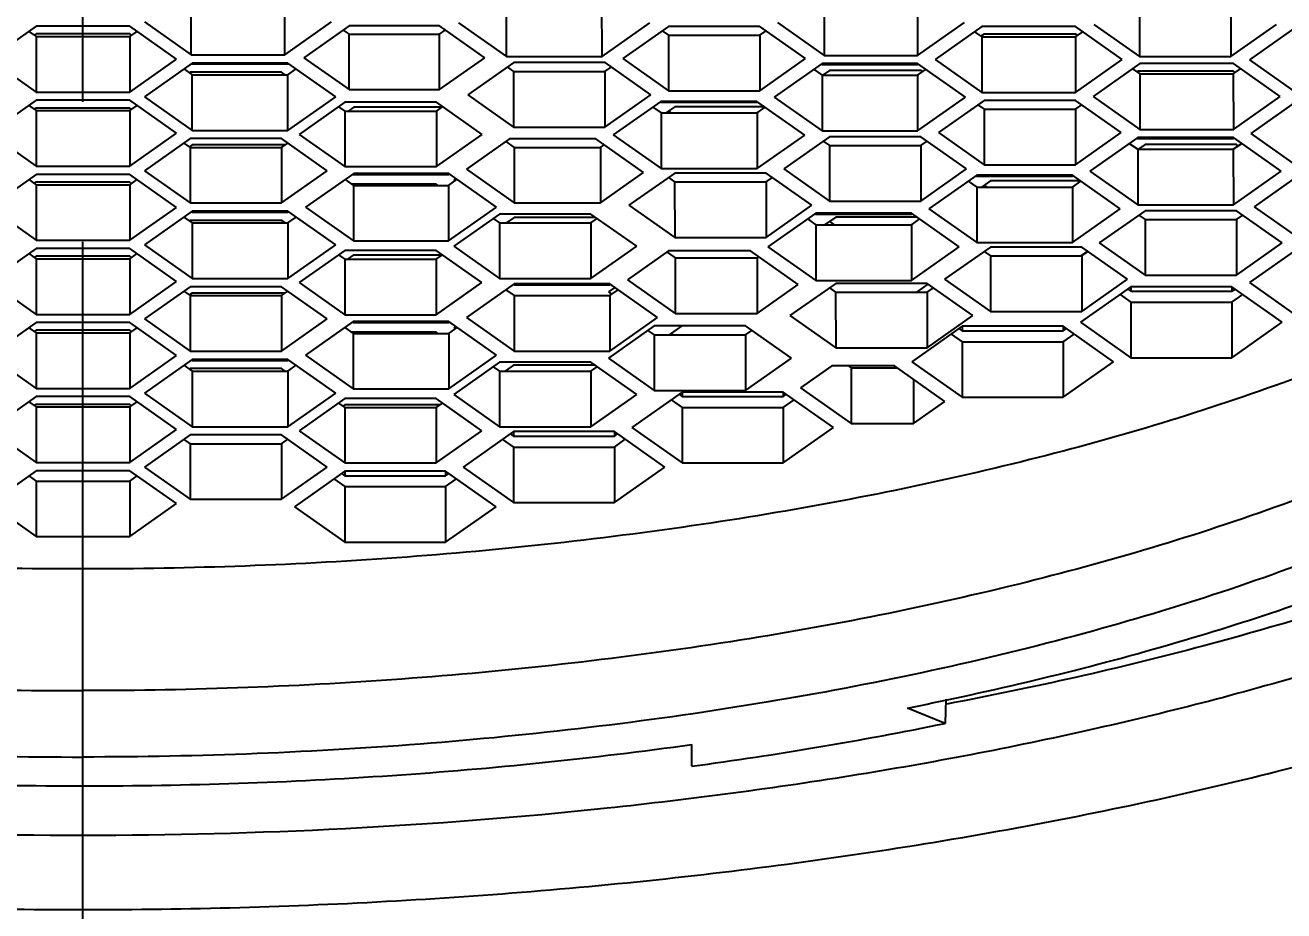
# Model space of a CAD drawing. Header units: millimetres. Extents: x 1297 to 1609, y 176 to 453.
# Drawn here: x 1542.44 to 1548.65, y 337.37 to 341.74 of the extents above; entities that cross this region are included whole.
import ezdxf

# ---------------------------------------------------------------- set-up
doc = ezdxf.new("R2010")
doc.units = ezdxf.units.MM
doc.header["$LTSCALE"] = 30.734
doc.header["$PDMODE"] = 3
doc.header["$PDSIZE"] = 8
doc.linetypes.add('CENTER', pattern=[0.6, 0.375, -0.075, 0.075, -0.075])
doc.layers.get('0').update_dxf_attribs({"linetype": 'CONTINUOUS'})
doc.layers.get('Defpoints').update_dxf_attribs({"linetype": 'CONTINUOUS'})
doc.layers.add('02___PRT_ALL_AXES', color=7, linetype='CONTINUOUS')
doc.layers.add('标注', color=1, linetype='CONTINUOUS')
doc.styles.get("Standard").update_dxf_attribs({"font": ''})
doc.styles.get('Standard').set_extended_font_data('stsong')
doc.dimstyles.new('ISO-25', dxfattribs={"dimscale": 0.9, "dimtxt": 2.5, "dimasz": 2.5, "dimexe": 1.25, "dimexo": 0.625, "dimgap": 3, "dimtad": 1, "dimdsep": 46, "dimtxsty": 'Standard', "dimcen": 2.5, "dimclrd": 1, "dimclre": 1, "dimclrt": 3, "dimadec": 0, "dimazin": 0, "dimtfac": 1, "dimtmove": 0, "dimatfit": 3, "dimfxl": 0, "dimarcsym": 0})

# ---------------------------------------------------------------- blocks, each defined once
blk = doc.blocks.new('A$C6B710093')
at = {"layer": '标注', "linetype": 'CENTER', "ltscale": 0.3}
blk.add_line((27.4995, 74.2344), (27.4995, 224.9103), dxfattribs=at)
blk = doc.blocks.new('*D6')
at = {"layer": 'Defpoints', "color": 0, "transparency": 16777216}
for p in [(1542.7221, 413.3618), (1569.0221, 290.318), (1608.0766, 290.318)]:
    blk.add_point(p, dxfattribs=at)
at = {"layer": '标注', "color": 1, "lineweight": -2, "transparency": 16777216}
for p, q in [((1543.2846, 413.3618), (1609.2016, 413.3618)), ((1608.0766, 406.1618), (1608.0766, 297.518)), ((1569.5846, 290.318), (1609.2016, 290.318))]:
    blk.add_line(p, q, dxfattribs=at)
at = {"layer": '标注', "color": 1, "transparency": 16777216}
for points in [[(1606.8766, 406.1618), (1609.2766, 406.1618), (1608.0766, 413.3618)], [(1606.8766, 297.518), (1609.2766, 297.518), (1608.0766, 290.318)]]:
    blk.add_solid(points, dxfattribs=at)
at = {"layer": '标注', "color": 3, "lineweight": 9, "transparency": 16777216, "insert": (1601.6893, 351.8399), "char_height": 7.2, "attachment_point": 5, "rotation": 90}
blk.add_mtext('123', dxfattribs=at)

msp = doc.modelspace()

# ---------------------------------------------------------------- linework, layer by layer
at = {"color": 7, "linetype": 'Continuous'}
for p, q in [((1543.2566, 341.5898), (1543.2565, 341.8639)), ((1543.7185, 341.5898), (1543.7184, 341.8639)), ((1544.813, 341.5808), (1544.8128, 341.8548)), ((1545.2852, 341.5808), (1545.285, 341.8548)), ((1546.382, 341.8612), (1546.3822, 341.5871)), ((1546.8439, 341.8612), (1546.844, 341.5871)), ((1547.9391, 341.855), (1547.9391, 341.581)), ((1548.3906, 341.855), (1548.3906, 341.581)), ((1542.4911, 341.7307), (1542.2601, 341.5682)), ((1542.953, 341.7307), (1542.4911, 341.7307)), ((1543.1839, 341.5682), (1542.953, 341.7307)), ((1543.0257, 341.7523), (1543.2566, 341.5898)), ((1543.7185, 341.5898), (1543.9494, 341.7523)), ((1544.036, 341.732), (1543.8128, 341.5749)), ((1544.4825, 341.732), (1544.036, 341.732)), ((1544.7058, 341.5749), (1544.4825, 341.732)), ((1544.5768, 341.7469), (1544.813, 341.5808)), ((1545.2852, 341.5808), (1545.5213, 341.7469)), ((1545.6131, 341.7302), (1545.3873, 341.5714)), ((1546.0646, 341.7302), (1545.6131, 341.7302)), ((1546.2904, 341.5714), (1546.0646, 341.7302)), ((1546.1512, 341.7496), (1546.3822, 341.5871)), ((1546.844, 341.5871), (1547.075, 341.7496)), ((1547.7133, 341.7399), (1547.9391, 341.581)), ((1548.3906, 341.581), (1548.6163, 341.7399)), ((1548.7185, 341.7305), (1548.4824, 341.5643)), ((1542.4549, 341.7053), (1542.4911, 341.6799)), ((1542.4911, 341.6926), (1542.4851, 341.6884)), ((1542.953, 341.6926), (1542.4911, 341.6926)), ((1542.4911, 341.6799), (1542.953, 341.6799)), ((1542.4911, 341.6799), (1542.4911, 341.4058)), ((1542.953, 341.6799), (1542.9891, 341.7053)), ((1542.9589, 341.6884), (1542.953, 341.6926)), ((1542.953, 341.6799), (1542.953, 341.4058)), ((1544.0075, 341.7119), (1544.0359, 341.6919)), ((1544.0359, 341.6919), (1544.4824, 341.6919)), ((1544.036, 341.4178), (1544.0359, 341.6919)), ((1544.4824, 341.6919), (1544.511, 341.712)), ((1544.4825, 341.4178), (1544.4824, 341.6919)), ((1545.582, 341.7083), (1545.6129, 341.6866)), ((1545.6129, 341.6866), (1546.0645, 341.6866)), ((1545.6129, 341.6866), (1545.6131, 341.4125)), ((1546.0645, 341.6866), (1546.0956, 341.7085)), ((1546.0645, 341.6866), (1546.0646, 341.4125)), ((1547.1616, 341.7293), (1546.9306, 341.5668)), ((1547.1253, 341.7038), (1547.1614, 341.6784)), ((1547.1719, 341.6921), (1547.1585, 341.6826)), ((1547.1614, 341.6784), (1547.6233, 341.6784)), ((1547.1614, 341.6784), (1547.1616, 341.4043)), ((1547.6235, 341.7293), (1547.1616, 341.7293)), ((1547.6235, 341.6921), (1547.1719, 341.6921)), ((1547.6233, 341.6784), (1547.6595, 341.7039)), ((1547.6233, 341.6784), (1547.6235, 341.4043)), ((1547.8544, 341.5668), (1547.6235, 341.7293)), ((1547.6298, 341.6876), (1547.6235, 341.6921)), ((1542.2601, 341.5682), (1542.4911, 341.4058)), ((1542.953, 341.4058), (1543.1839, 341.5682)), ((1543.2617, 341.5492), (1543.0255, 341.3831)), ((1543.2566, 341.5898), (1543.7185, 341.5898)), ((1543.2594, 341.546), (1543.2617, 341.5444)), ((1543.7339, 341.5492), (1543.2617, 341.5492)), ((1543.2617, 341.5444), (1543.2617, 341.5492)), ((1543.2617, 341.5444), (1543.7339, 341.5444)), ((1543.97, 341.3831), (1543.7339, 341.5492)), ((1543.7339, 341.5444), (1543.7339, 341.5492)), ((1543.7339, 341.5444), (1543.7362, 341.546)), ((1543.8128, 341.5749), (1544.036, 341.4178)), ((1544.4825, 341.4178), (1544.7058, 341.5749)), ((1544.8492, 341.5511), (1544.6232, 341.392)), ((1544.813, 341.5808), (1545.2852, 341.5808)), ((1545.3002, 341.5511), (1544.8492, 341.5511)), ((1545.5259, 341.3922), (1545.3002, 341.5511)), ((1545.3873, 341.5714), (1545.6131, 341.4125)), ((1546.0646, 341.4125), (1546.2904, 341.5714)), ((1546.3718, 341.5474), (1546.1357, 341.3813)), ((1546.3695, 341.5442), (1546.3718, 341.5426)), ((1546.844, 341.5474), (1546.3718, 341.5474)), ((1546.3718, 341.5474), (1546.3718, 341.5426)), ((1546.3822, 341.5871), (1546.844, 341.5871)), ((1547.0802, 341.3813), (1546.844, 341.5474)), ((1546.844, 341.5474), (1546.844, 341.5426)), ((1546.844, 341.5426), (1546.8463, 341.5442)), ((1546.9306, 341.5668), (1547.1616, 341.4043)), ((1547.6235, 341.4043), (1547.8544, 341.5668)), ((1547.941, 341.5465), (1547.7101, 341.384)), ((1547.9391, 341.581), (1548.3906, 341.581)), ((1548.4029, 341.5465), (1547.941, 341.5465)), ((1548.6338, 341.384), (1548.4029, 341.5465)), ((1548.4824, 341.5643), (1548.7185, 341.3982)), ((1543.2202, 341.52), (1543.2615, 341.491)), ((1543.2513, 341.5037), (1543.2473, 341.5009)), ((1543.7028, 341.5037), (1543.2513, 341.5037)), ((1543.2615, 341.491), (1543.7337, 341.491)), ((1543.2617, 341.2169), (1543.2615, 341.491)), ((1543.721, 341.491), (1543.7028, 341.5037)), ((1543.7337, 341.491), (1543.7752, 341.5201)), ((1543.7339, 341.2169), (1543.7337, 341.491)), ((1544.8178, 341.529), (1544.8488, 341.5072)), ((1544.8488, 341.5072), (1545.2997, 341.5072)), ((1544.8488, 341.5072), (1544.8489, 341.2332)), ((1545.2997, 341.5072), (1545.3311, 341.5293)), ((1545.2997, 341.5072), (1545.2999, 341.2332)), ((1546.3303, 341.5183), (1546.3717, 341.4892)), ((1546.3717, 341.4892), (1546.8439, 341.4892)), ((1546.3717, 341.4892), (1546.3718, 341.2152)), ((1546.3718, 341.5426), (1546.844, 341.5426)), ((1546.408, 341.5129), (1546.3725, 341.4879)), ((1546.8596, 341.5129), (1546.408, 341.5129)), ((1546.8439, 341.4892), (1546.8854, 341.5184)), ((1546.8439, 341.4892), (1546.844, 341.2152)), ((1546.8686, 341.5066), (1546.8596, 341.5129)), ((1547.9048, 341.521), (1547.9409, 341.4956)), ((1547.9306, 341.5093), (1547.9261, 341.506)), ((1548.4029, 341.5093), (1547.9306, 341.5093)), ((1547.9409, 341.4956), (1548.4027, 341.4956)), ((1547.9409, 341.4956), (1547.941, 341.2215)), ((1548.4027, 341.4956), (1548.439, 341.5211)), ((1548.4027, 341.4956), (1548.4029, 341.2215)), ((1548.4092, 341.5048), (1548.4029, 341.5093)), ((1542.4911, 341.3651), (1542.2601, 341.2026)), ((1542.4911, 341.4058), (1542.953, 341.4058)), ((1542.953, 341.3651), (1542.4911, 341.3651)), ((1543.1839, 341.2026), (1542.953, 341.3651)), ((1543.0255, 341.3831), (1543.2617, 341.2169)), ((1543.7339, 341.2169), (1543.97, 341.3831)), ((1544.036, 341.4178), (1544.4825, 341.4178)), ((1544.6232, 341.392), (1544.8489, 341.2332)), ((1545.2999, 341.2332), (1545.5259, 341.3922)), ((1545.5755, 341.36), (1545.3407, 341.1948)), ((1545.5741, 341.3581), (1545.5768, 341.3562)), ((1546.0504, 341.36), (1545.5755, 341.36)), ((1545.5768, 341.36), (1545.5768, 341.3562)), ((1545.6131, 341.4125), (1546.0646, 341.4125)), ((1546.2865, 341.1939), (1546.0504, 341.36)), ((1546.1357, 341.3813), (1546.3718, 341.2152)), ((1546.844, 341.2152), (1547.0802, 341.3813)), ((1547.1719, 341.3646), (1546.9462, 341.2058)), ((1547.1616, 341.4043), (1547.6235, 341.4043)), ((1547.6235, 341.3646), (1547.1719, 341.3646)), ((1547.8492, 341.2058), (1547.6235, 341.3646)), ((1547.7101, 341.384), (1547.941, 341.2215)), ((1548.4029, 341.2215), (1548.6338, 341.384)), ((1548.7204, 341.3637), (1548.4895, 341.2012)), ((1542.4549, 341.3397), (1542.4911, 341.3143)), ((1542.4911, 341.327), (1542.4851, 341.3228)), ((1542.953, 341.327), (1542.4911, 341.327)), ((1542.4911, 341.3143), (1542.953, 341.3143)), ((1542.4911, 341.3143), (1542.4911, 341.0401)), ((1542.953, 341.3143), (1542.9891, 341.3397)), ((1542.9589, 341.3228), (1542.953, 341.327)), ((1542.953, 341.3143), (1542.953, 341.0401)), ((1544.0152, 341.3555), (1543.7897, 341.1968)), ((1543.9844, 341.3338), (1544.0153, 341.312)), ((1544.4673, 341.3555), (1544.0152, 341.3555)), ((1544.0153, 341.312), (1544.4674, 341.312)), ((1544.0153, 341.312), (1544.0155, 341.038)), ((1544.0593, 341.3319), (1544.031, 341.312)), ((1544.4957, 341.3319), (1544.0593, 341.3319)), ((1544.693, 341.1966), (1544.4673, 341.3555)), ((1544.4674, 341.312), (1544.4982, 341.3337)), ((1544.4674, 341.312), (1544.4676, 341.038)), ((1545.5354, 341.3318), (1545.5767, 341.3027)), ((1545.5767, 341.3027), (1546.0516, 341.3027)), ((1545.5767, 341.3027), (1545.5768, 341.0287)), ((1545.5768, 341.3562), (1546.0517, 341.3562)), ((1545.6442, 341.3337), (1545.6001, 341.3027)), ((1545.6131, 341.3119), (1545.626, 341.3027)), ((1546.0878, 341.3337), (1545.6442, 341.3337)), ((1546.0516, 341.3027), (1546.0917, 341.331)), ((1546.0516, 341.3027), (1546.0517, 341.0287)), ((1547.1408, 341.3427), (1547.1718, 341.321)), ((1547.1718, 341.321), (1547.6233, 341.321)), ((1547.1718, 341.321), (1547.1719, 341.0469)), ((1547.6233, 341.321), (1547.6544, 341.3428)), ((1547.6233, 341.321), (1547.6235, 341.0469)), ((1544.8489, 341.2332), (1545.2999, 341.2332)), ((1542.2601, 341.2026), (1542.4911, 341.0401)), ((1542.953, 341.0401), (1543.1839, 341.2026)), ((1543.2513, 341.1763), (1543.0255, 341.0175)), ((1543.7028, 341.1763), (1543.2513, 341.1763)), ((1543.2617, 341.2169), (1543.7339, 341.2169)), ((1543.9286, 341.0175), (1543.7028, 341.1763)), ((1543.7897, 341.1968), (1544.0155, 341.038)), ((1544.4676, 341.038), (1544.693, 341.1966)), ((1544.8283, 341.1745), (1544.6155, 341.0247)), ((1545.2541, 341.1745), (1544.8283, 341.1745)), ((1545.4902, 341.0084), (1545.2541, 341.1745)), ((1545.3407, 341.1948), (1545.5768, 341.0287)), ((1546.0517, 341.0287), (1546.2865, 341.1939)), ((1546.408, 341.1855), (1546.1823, 341.0266)), ((1546.3718, 341.2152), (1546.844, 341.2152)), ((1546.8596, 341.1855), (1546.408, 341.1855)), ((1547.0853, 341.0266), (1546.8596, 341.1855)), ((1546.9462, 341.2058), (1547.1719, 341.0469)), ((1547.6235, 341.0469), (1547.8492, 341.2058)), ((1547.9306, 341.1818), (1547.6945, 341.0157)), ((1547.9284, 341.1786), (1547.9306, 341.177)), ((1548.4029, 341.1818), (1547.9306, 341.1818)), ((1547.9306, 341.1818), (1547.9306, 341.177)), ((1547.9306, 341.177), (1548.4029, 341.177)), ((1547.941, 341.2215), (1548.4029, 341.2215)), ((1548.639, 341.0157), (1548.4029, 341.1818)), ((1548.4029, 341.1818), (1548.4029, 341.177)), ((1548.4029, 341.177), (1548.4052, 341.1786)), ((1548.4895, 341.2012), (1548.7204, 341.0387)), ((1543.2202, 341.1544), (1543.2512, 341.1326)), ((1543.2617, 341.1454), (1543.2486, 341.1363)), ((1543.2512, 341.1326), (1543.7027, 341.1326)), ((1543.2512, 341.1326), (1543.2513, 340.8586)), ((1543.7209, 341.1454), (1543.2617, 341.1454)), ((1543.7027, 341.1326), (1543.7338, 341.1545)), ((1543.7027, 341.1326), (1543.7028, 340.8586)), ((1544.8101, 341.1617), (1544.8514, 341.1326)), ((1544.8514, 341.1326), (1545.2772, 341.1326)), ((1544.8514, 341.1326), (1544.8516, 340.8586)), ((1545.2772, 341.1326), (1545.2954, 341.1455)), ((1545.2772, 341.1326), (1545.2773, 340.8586)), ((1546.3769, 341.1636), (1546.4079, 341.1418)), ((1546.4079, 341.1418), (1546.8594, 341.1418)), ((1546.4079, 341.1418), (1546.408, 340.8678)), ((1546.8594, 341.1418), (1546.8905, 341.1637)), ((1546.8594, 341.1418), (1546.8596, 340.8678)), ((1547.8892, 341.1527), (1547.9305, 341.1236)), ((1547.9305, 341.1236), (1548.4027, 341.1236)), ((1547.9305, 341.1236), (1547.9306, 340.8496)), ((1547.9669, 341.1473), (1547.9314, 341.1223)), ((1548.4184, 341.1473), (1547.9669, 341.1473)), ((1548.4027, 341.1236), (1548.4442, 341.1528)), ((1548.4027, 341.1236), (1548.4029, 340.8496)), ((1548.4274, 341.141), (1548.4184, 341.1473)), ((1547.1719, 341.0469), (1547.6235, 341.0469)), ((1542.4911, 340.9995), (1542.2601, 340.837)), ((1542.4911, 341.0401), (1542.953, 341.0401)), ((1542.953, 340.9995), (1542.4911, 340.9995)), ((1543.1839, 340.837), (1542.953, 340.9995)), ((1543.0255, 341.0175), (1543.2513, 340.8586)), ((1543.7028, 340.8586), (1543.9286, 341.0175)), ((1544.0593, 341.0044), (1543.8218, 340.8374)), ((1544.0155, 341.038), (1544.4676, 341.038)), ((1544.0545, 341.0011), (1544.0579, 340.9987)), ((1544.0579, 340.9987), (1544.5275, 340.9987)), ((1544.5289, 341.0044), (1544.0593, 341.0044)), ((1544.5275, 341.0044), (1544.5275, 340.9987)), ((1544.5275, 340.9987), (1544.5311, 341.0012)), ((1544.765, 340.8383), (1544.5289, 341.0044)), ((1544.6155, 341.0247), (1544.8516, 340.8586)), ((1545.2773, 340.8586), (1545.4902, 341.0084)), ((1545.6442, 341.0063), (1545.4184, 340.8475)), ((1545.5768, 341.0287), (1546.0517, 341.0287)), ((1545.6131, 340.9844), (1545.644, 340.9626)), ((1546.0957, 341.0063), (1545.6442, 341.0063)), ((1546.0955, 340.9626), (1546.1266, 340.9845)), ((1546.3214, 340.8475), (1546.0957, 341.0063)), ((1546.1823, 341.0266), (1546.408, 340.8678)), ((1546.8596, 340.8678), (1547.0853, 341.0266)), ((1547.1357, 340.9954), (1546.8996, 340.8292)), ((1547.1334, 340.9921), (1547.1357, 340.9905)), ((1547.6079, 340.9954), (1547.1357, 340.9954)), ((1547.1357, 340.9954), (1547.1357, 340.9905)), ((1547.1357, 340.9905), (1547.6079, 340.9905)), ((1547.844, 340.8292), (1547.6079, 340.9954)), ((1547.6079, 340.9954), (1547.6079, 340.9905)), ((1547.6079, 340.9905), (1547.6102, 340.9921)), ((1547.6945, 341.0157), (1547.9306, 340.8496)), ((1548.4029, 340.8496), (1548.639, 341.0157)), ((1548.7308, 340.999), (1548.505, 340.8402)), ((1542.4549, 340.9741), (1542.4911, 340.9487)), ((1542.4911, 340.9614), (1542.4851, 340.9572)), ((1542.953, 340.9614), (1542.4911, 340.9614)), ((1542.4911, 340.9487), (1542.953, 340.9487)), ((1542.4911, 340.9487), (1542.4911, 340.6745)), ((1542.953, 340.9487), (1542.9891, 340.9741)), ((1542.9589, 340.9572), (1542.953, 340.9614)), ((1542.953, 340.9487), (1542.953, 340.6745)), ((1544.0165, 340.9743), (1544.0578, 340.9453)), ((1544.4667, 340.9517), (1544.0486, 340.9517)), ((1544.0578, 340.9453), (1544.5274, 340.9453)), ((1544.0578, 340.9453), (1544.0579, 340.6712)), ((1544.4759, 340.9453), (1544.4667, 340.9517)), ((1544.5274, 340.9453), (1544.5702, 340.9754)), ((1544.5274, 340.9453), (1544.5275, 340.6712)), ((1544.5641, 340.9796), (1544.5533, 340.972)), ((1544.5533, 340.972), (1544.5594, 340.9678)), ((1545.644, 340.9626), (1546.0955, 340.9626)), ((1545.644, 340.9626), (1545.6442, 340.6886)), ((1546.0955, 340.9626), (1546.0957, 340.6886)), ((1547.0942, 340.9662), (1547.1355, 340.9371)), ((1547.1355, 340.9371), (1547.6078, 340.9371)), ((1547.1355, 340.9371), (1547.1357, 340.6631)), ((1547.203, 340.9681), (1547.1589, 340.9371)), ((1547.1719, 340.9463), (1547.1849, 340.9371)), ((1547.6466, 340.9681), (1547.203, 340.9681)), ((1547.6078, 340.9371), (1547.6492, 340.9663)), ((1547.6078, 340.9371), (1547.6079, 340.6631)), ((1546.408, 340.8678), (1546.8596, 340.8678)), ((1542.2601, 340.837), (1542.4911, 340.6745)), ((1542.953, 340.6745), (1543.1839, 340.837)), ((1543.2617, 340.818), (1543.0255, 340.6519)), ((1543.2513, 340.8586), (1543.7028, 340.8586)), ((1543.2594, 340.8148), (1543.2617, 340.8132)), ((1543.7339, 340.818), (1543.2617, 340.818)), ((1543.2617, 340.818), (1543.2617, 340.8132)), ((1543.2617, 340.8132), (1543.7339, 340.8132)), ((1543.97, 340.6519), (1543.7339, 340.818)), ((1543.7339, 340.818), (1543.7339, 340.8132)), ((1543.7339, 340.8132), (1543.7362, 340.8148)), ((1543.8218, 340.8374), (1544.0579, 340.6712)), ((1544.5275, 340.6712), (1544.765, 340.8383)), ((1544.7791, 340.8034), (1544.5533, 340.6446)), ((1545.2306, 340.8034), (1544.7791, 340.8034)), ((1544.8516, 340.8586), (1545.2773, 340.8586)), ((1545.4564, 340.6446), (1545.2306, 340.8034)), ((1545.4184, 340.8475), (1545.6442, 340.6886)), ((1546.0957, 340.6886), (1546.3214, 340.8475)), ((1546.3407, 340.8089), (1546.1046, 340.6428)), ((1546.3384, 340.8057), (1546.3407, 340.8041)), ((1546.813, 340.8089), (1546.3407, 340.8089)), ((1546.3407, 340.8089), (1546.3407, 340.8041)), ((1546.3407, 340.8041), (1546.813, 340.8041)), ((1547.0491, 340.6428), (1546.813, 340.8089)), ((1546.813, 340.8089), (1546.813, 340.8041)), ((1546.813, 340.8041), (1546.8152, 340.8057)), ((1546.8996, 340.8292), (1547.1357, 340.6631)), ((1547.6079, 340.6631), (1547.844, 340.8292)), ((1547.9669, 340.8199), (1547.7411, 340.661)), ((1547.9306, 340.8496), (1548.4029, 340.8496)), ((1547.9358, 340.798), (1547.9667, 340.7762)), ((1548.4184, 340.8199), (1547.9669, 340.8199)), ((1548.4183, 340.7762), (1548.4494, 340.7981)), ((1548.6442, 340.661), (1548.4184, 340.8199)), ((1548.505, 340.8402), (1548.7308, 340.6813)), ((1543.2202, 340.7888), (1543.2615, 340.7597)), ((1543.2513, 340.7725), (1543.2473, 340.7697)), ((1543.7028, 340.7725), (1543.2513, 340.7725)), ((1543.2615, 340.7597), (1543.7337, 340.7597)), ((1543.2615, 340.7597), (1543.2617, 340.4857)), ((1543.721, 340.7597), (1543.7028, 340.7725)), ((1543.7337, 340.7597), (1543.7752, 340.7889)), ((1543.7337, 340.7597), (1543.7339, 340.4857)), ((1544.748, 340.7815), (1544.7789, 340.7597)), ((1544.7789, 340.7597), (1545.2304, 340.7597)), ((1544.7789, 340.7597), (1544.7791, 340.4857)), ((1544.8516, 340.7871), (1544.8107, 340.7584)), ((1545.2538, 340.7871), (1544.8516, 340.7871)), ((1545.2304, 340.7597), (1545.2615, 340.7816)), ((1545.2304, 340.7597), (1545.2306, 340.4857)), ((1546.2993, 340.7798), (1546.3406, 340.7507)), ((1546.3406, 340.7507), (1546.8128, 340.7507)), ((1546.3406, 340.7507), (1546.3407, 340.4767)), ((1546.4391, 340.789), (1546.3847, 340.7507)), ((1546.408, 340.7671), (1546.4313, 340.7507)), ((1546.8413, 340.789), (1546.4391, 340.789)), ((1546.8128, 340.7507), (1546.8543, 340.7799)), ((1546.8128, 340.7507), (1546.813, 340.4767)), ((1547.9667, 340.7762), (1548.4183, 340.7762)), ((1547.9667, 340.7762), (1547.9669, 340.5022)), ((1548.4183, 340.7762), (1548.4184, 340.5022)), ((1542.4911, 340.6745), (1542.953, 340.6745)), ((1545.6442, 340.6886), (1546.0957, 340.6886)), ((1542.4911, 340.6339), (1542.2601, 340.4714)), ((1542.953, 340.6339), (1542.4911, 340.6339)), ((1543.1839, 340.4714), (1542.953, 340.6339)), ((1543.0255, 340.6519), (1543.2617, 340.4857)), ((1543.7339, 340.4857), (1543.97, 340.6519)), ((1544.0152, 340.6243), (1543.7894, 340.4654)), ((1544.4667, 340.6243), (1544.0152, 340.6243)), ((1544.0579, 340.6712), (1544.5275, 340.6712)), ((1544.6925, 340.4654), (1544.4667, 340.6243)), ((1544.5533, 340.6446), (1544.7791, 340.4857)), ((1545.2306, 340.4857), (1545.4564, 340.6446)), ((1545.6129, 340.6225), (1545.4104, 340.48)), ((1545.6077, 340.6151), (1545.6464, 340.5879)), ((1546.018, 340.6225), (1545.6129, 340.6225)), ((1546.2541, 340.4563), (1546.018, 340.6225)), ((1546.1046, 340.6428), (1546.3407, 340.4767)), ((1546.813, 340.4767), (1547.0491, 340.6428)), ((1547.203, 340.6407), (1546.9772, 340.4819)), ((1547.1357, 340.6631), (1547.6079, 340.6631)), ((1547.1719, 340.6188), (1547.2029, 340.597)), ((1547.6545, 340.6407), (1547.203, 340.6407)), ((1547.6822, 340.6212), (1547.6522, 340.6001)), ((1547.6544, 340.597), (1547.6855, 340.6189)), ((1547.8803, 340.4819), (1547.6545, 340.6407)), ((1547.7411, 340.661), (1547.9669, 340.5022)), ((1548.4184, 340.5022), (1548.6442, 340.661)), ((1548.7308, 340.6407), (1548.4819, 340.4656)), ((1542.4549, 340.6085), (1542.4911, 340.5831)), ((1542.4911, 340.5958), (1542.4851, 340.5916)), ((1542.953, 340.5958), (1542.4911, 340.5958)), ((1542.4911, 340.5831), (1542.953, 340.5831)), ((1542.4911, 340.5831), (1542.4911, 340.3089)), ((1542.953, 340.5831), (1542.9891, 340.6085)), ((1542.9589, 340.5916), (1542.953, 340.5958)), ((1542.953, 340.5831), (1542.953, 340.3089)), ((1543.9841, 340.6024), (1544.015, 340.5806)), ((1544.015, 340.5806), (1544.4666, 340.5806)), ((1544.015, 340.5806), (1544.0152, 340.3066)), ((1544.0566, 340.6007), (1544.0281, 340.5806)), ((1544.4951, 340.6007), (1544.0566, 340.6007)), ((1544.4666, 340.5806), (1544.4977, 340.6025)), ((1544.4666, 340.5806), (1544.4667, 340.3066)), ((1545.6464, 340.5879), (1546.0514, 340.5879)), ((1545.6464, 340.5879), (1545.6465, 340.3138)), ((1546.0514, 340.5879), (1546.0593, 340.5934)), ((1546.0514, 340.5879), (1546.0516, 340.3138)), ((1547.2029, 340.597), (1547.6544, 340.597)), ((1547.2029, 340.597), (1547.203, 340.323)), ((1547.6544, 340.597), (1547.6545, 340.323)), ((1547.9669, 340.5022), (1548.4184, 340.5022)), ((1542.2601, 340.4714), (1542.4911, 340.3089)), ((1542.953, 340.3089), (1543.1839, 340.4714)), ((1543.2513, 340.4451), (1543.0255, 340.2862)), ((1543.7028, 340.4451), (1543.2513, 340.4451)), ((1543.2617, 340.4857), (1543.7339, 340.4857)), ((1543.9286, 340.2862), (1543.7028, 340.4451)), ((1543.7894, 340.4654), (1544.0152, 340.3066)), ((1544.4667, 340.3066), (1544.6925, 340.4654)), ((1544.8516, 340.4597), (1544.6155, 340.2935)), ((1544.7791, 340.4857), (1545.2306, 340.4857)), ((1544.8101, 340.4305), (1544.8514, 340.4014)), ((1544.8493, 340.4564), (1544.8516, 340.4548)), ((1545.3238, 340.4597), (1544.8516, 340.4597)), ((1544.8516, 340.4597), (1544.8516, 340.4548)), ((1544.8516, 340.4548), (1545.3238, 340.4548)), ((1545.3487, 340.4421), (1545.3172, 340.42)), ((1545.3237, 340.4014), (1545.3651, 340.4306)), ((1545.5599, 340.2935), (1545.3238, 340.4597)), ((1545.3238, 340.4597), (1545.3238, 340.4548)), ((1545.3238, 340.4548), (1545.3261, 340.4564)), ((1545.4104, 340.48), (1545.6465, 340.3138)), ((1546.0516, 340.3138), (1546.2541, 340.4563)), ((1546.4391, 340.4615), (1546.2134, 340.3027)), ((1546.3407, 340.4767), (1546.813, 340.4767)), ((1546.408, 340.4397), (1546.439, 340.4179)), ((1546.8906, 340.4615), (1546.4391, 340.4615)), ((1546.8937, 340.4573), (1546.8377, 340.4179)), ((1546.8905, 340.4179), (1546.9216, 340.4398)), ((1547.1164, 340.3027), (1546.8906, 340.4615)), ((1546.9772, 340.4819), (1547.203, 340.323)), ((1547.8975, 340.4453), (1547.6486, 340.2702)), ((1547.6545, 340.323), (1547.8803, 340.4819)), ((1547.8813, 340.4339), (1547.8975, 340.4225)), ((1548.3953, 340.4453), (1547.8975, 340.4453)), ((1547.8975, 340.4453), (1547.8975, 340.4225)), ((1548.6442, 340.2702), (1548.3953, 340.4453)), ((1548.3953, 340.4453), (1548.3953, 340.4225)), ((1548.3953, 340.4225), (1548.4115, 340.4339)), ((1548.4819, 340.4656), (1548.7308, 340.2905)), ((1543.2202, 340.4232), (1543.2512, 340.4014)), ((1543.2617, 340.4142), (1543.2486, 340.405)), ((1543.2512, 340.4014), (1543.7027, 340.4014)), ((1543.2512, 340.4014), (1543.2513, 340.1274)), ((1543.7209, 340.4142), (1543.2617, 340.4142)), ((1543.7027, 340.4014), (1543.7338, 340.4233)), ((1543.7027, 340.4014), (1543.7028, 340.1274)), ((1544.8514, 340.4014), (1545.3237, 340.4014)), ((1544.8514, 340.4014), (1544.8516, 340.1274)), ((1545.3172, 340.42), (1545.3302, 340.4108)), ((1545.3237, 340.4014), (1545.3238, 340.1274)), ((1546.439, 340.4179), (1546.8905, 340.4179)), ((1546.439, 340.4179), (1546.4391, 340.1438)), ((1546.8905, 340.4179), (1546.8906, 340.1438)), ((1547.8433, 340.4071), (1547.8974, 340.3691)), ((1547.8974, 340.3691), (1548.3951, 340.3691)), ((1547.8974, 340.3691), (1547.8975, 340.095)), ((1547.8975, 340.4225), (1548.3953, 340.4225)), ((1548.3951, 340.3691), (1548.4494, 340.4072)), ((1548.3951, 340.3691), (1548.3953, 340.095)), ((1542.4911, 340.3089), (1542.953, 340.3089)), ((1544.0152, 340.3066), (1544.4667, 340.3066)), ((1545.6465, 340.3138), (1546.0516, 340.3138)), ((1546.2134, 340.3027), (1546.4391, 340.1438)), ((1546.8906, 340.1438), (1547.1164, 340.3027)), ((1547.203, 340.323), (1547.6545, 340.323)), ((1542.4911, 340.2683), (1542.2601, 340.1058)), ((1542.4549, 340.2429), (1542.4911, 340.2175)), ((1542.953, 340.2683), (1542.4911, 340.2683)), ((1543.1839, 340.1058), (1542.953, 340.2683)), ((1542.953, 340.2175), (1542.9891, 340.2429)), ((1543.0255, 340.2862), (1543.2513, 340.1274)), ((1543.7028, 340.1274), (1543.9286, 340.2862)), ((1544.0566, 340.2732), (1543.8205, 340.1071)), ((1544.0152, 340.244), (1544.0565, 340.215)), ((1544.0543, 340.27), (1544.0566, 340.2684)), ((1544.5289, 340.2732), (1544.0566, 340.2732)), ((1544.0566, 340.2732), (1544.0566, 340.2684)), ((1544.0566, 340.2684), (1544.5289, 340.2684)), ((1544.5287, 340.215), (1544.5702, 340.2442)), ((1544.5288, 340.2732), (1544.5289, 340.2684)), ((1544.765, 340.1071), (1544.5289, 340.2732)), ((1544.5289, 340.2684), (1544.5311, 340.27)), ((1544.5641, 340.2484), (1544.5533, 340.2408)), ((1544.5533, 340.2408), (1544.5594, 340.2365)), ((1544.6155, 340.2935), (1544.8516, 340.1274)), ((1545.543, 340.2514), (1545.3172, 340.0925)), ((1545.3238, 340.1274), (1545.5599, 340.2935)), ((1545.9945, 340.2514), (1545.543, 340.2514)), ((1545.6793, 340.2514), (1545.6173, 340.2077)), ((1546.2202, 340.0925), (1545.9945, 340.2514)), ((1547.0643, 340.2498), (1546.8154, 340.0747)), ((1547.0481, 340.2384), (1547.0643, 340.227)), ((1547.0642, 340.2498), (1547.0643, 340.227)), ((1547.562, 340.2498), (1547.0643, 340.2498)), ((1547.8109, 340.0747), (1547.562, 340.2498)), ((1547.562, 340.2498), (1547.562, 340.227)), ((1547.562, 340.227), (1547.5782, 340.2384)), ((1547.6486, 340.2702), (1547.8975, 340.095)), ((1548.3953, 340.095), (1548.6442, 340.2702)), ((1542.4911, 340.2301), (1542.4851, 340.2259)), ((1542.953, 340.2301), (1542.4911, 340.2301)), ((1542.4911, 340.2175), (1542.953, 340.2175)), ((1542.4911, 340.2175), (1542.4911, 339.9433)), ((1542.9589, 340.2259), (1542.953, 340.2301)), ((1542.953, 340.2175), (1542.953, 339.9433)), ((1544.4667, 340.2205), (1544.0486, 340.2205)), ((1544.0565, 340.215), (1544.5287, 340.215)), ((1544.0565, 340.215), (1544.0566, 339.9409)), ((1544.4745, 340.215), (1544.4667, 340.2205)), ((1544.5287, 340.215), (1544.5289, 339.9409)), ((1545.5139, 340.2281), (1545.5428, 340.2077)), ((1545.5428, 340.2077), (1545.9943, 340.2077)), ((1545.5428, 340.2077), (1545.543, 339.9337)), ((1545.6275, 340.2149), (1545.6377, 340.2077)), ((1545.9943, 340.2077), (1546.0254, 340.2296)), ((1545.9943, 340.2077), (1545.9945, 339.9337)), ((1547.01, 340.2117), (1547.0641, 340.1736)), ((1547.0643, 340.227), (1547.562, 340.227)), ((1547.5619, 340.1736), (1547.6161, 340.2118)), ((1543.2513, 340.1274), (1543.7028, 340.1274)), ((1544.8516, 340.1274), (1545.3238, 340.1274)), ((1546.4391, 340.1438), (1546.8906, 340.1438)), ((1547.0641, 340.1736), (1547.5619, 340.1736)), ((1547.0641, 340.1736), (1547.0643, 339.8996)), ((1547.5619, 340.1736), (1547.562, 339.8996)), ((1542.2601, 340.1058), (1542.4911, 339.9433)), ((1542.953, 339.9433), (1543.1839, 340.1058)), ((1543.2617, 340.0868), (1543.0255, 339.9206)), ((1543.2202, 340.0576), (1543.2615, 340.0285)), ((1543.2594, 340.0835), (1543.2617, 340.0819)), ((1543.7339, 340.0868), (1543.2617, 340.0868)), ((1543.2617, 340.0868), (1543.2617, 340.0819)), ((1543.2617, 340.0819), (1543.7339, 340.0819)), ((1543.7337, 340.0285), (1543.7752, 340.0577)), ((1543.97, 339.9206), (1543.7339, 340.0868)), ((1543.7339, 340.0868), (1543.7339, 340.0819)), ((1543.7339, 340.0819), (1543.7362, 340.0835)), ((1543.8205, 340.1071), (1544.0566, 339.9409)), ((1544.5289, 339.9409), (1544.765, 340.1071)), ((1544.7791, 340.0722), (1544.5533, 339.9133)), ((1545.2306, 340.0722), (1544.7791, 340.0722)), ((1544.8484, 340.0576), (1544.8089, 340.0298)), ((1545.2513, 340.0576), (1544.8484, 340.0576)), ((1545.4564, 339.9133), (1545.2306, 340.0722)), ((1545.3172, 340.0925), (1545.543, 339.9337)), ((1545.9945, 339.9337), (1546.2202, 340.0925)), ((1546.4203, 340.0544), (1546.2661, 339.9459)), ((1546.7288, 340.0544), (1546.4203, 340.0544)), ((1546.5012, 340.0544), (1546.5148, 340.0448)), ((1546.9777, 339.8793), (1546.7288, 340.0544)), ((1546.8154, 340.0747), (1547.0643, 339.8996)), ((1547.562, 339.8996), (1547.8109, 340.0747)), ((1547.8975, 340.095), (1548.3953, 340.095)), ((1543.2513, 340.0413), (1543.2473, 340.0385)), ((1543.7028, 340.0413), (1543.2513, 340.0413)), ((1543.2615, 340.0285), (1543.7337, 340.0285)), ((1543.2615, 340.0285), (1543.2617, 339.7545)), ((1543.721, 340.0285), (1543.7028, 340.0413)), ((1543.7337, 340.0285), (1543.7339, 339.7545)), ((1544.748, 340.0503), (1544.7789, 340.0285)), ((1544.7789, 340.0285), (1545.2304, 340.0285)), ((1544.7789, 340.0285), (1544.7791, 339.7545)), ((1545.2304, 340.0285), (1545.2615, 340.0504)), ((1545.2304, 340.0285), (1545.2306, 339.7545)), ((1546.5148, 340.0448), (1546.7424, 340.0448)), ((1546.5148, 340.0448), (1546.515, 339.7708)), ((1542.4911, 339.9433), (1542.953, 339.9433)), ((1544.0566, 339.9409), (1544.5289, 339.9409)), ((1545.543, 339.9337), (1545.9945, 339.9337)), ((1546.2661, 339.9459), (1546.515, 339.7708)), ((1546.8233, 339.9879), (1546.8234, 339.7708)), ((1542.4911, 339.9027), (1542.2601, 339.7402)), ((1542.4549, 339.8773), (1542.4911, 339.8519)), ((1542.953, 339.9027), (1542.4911, 339.9027)), ((1543.1839, 339.7402), (1542.953, 339.9027)), ((1542.953, 339.8519), (1542.9891, 339.8773)), ((1543.0255, 339.9206), (1543.2617, 339.7545)), ((1543.7339, 339.7545), (1543.97, 339.9206)), ((1544.0152, 339.893), (1543.7894, 339.7342)), ((1543.9841, 339.8712), (1544.015, 339.8494)), ((1544.4667, 339.893), (1544.0152, 339.893)), ((1544.4666, 339.8494), (1544.4977, 339.8713)), ((1544.6925, 339.7342), (1544.4667, 339.893)), ((1544.5533, 339.9133), (1544.7791, 339.7545)), ((1545.2306, 339.7545), (1545.4564, 339.9133)), ((1545.6817, 339.9256), (1545.4328, 339.7505)), ((1545.6275, 339.8874), (1545.6816, 339.8494)), ((1545.6655, 339.9142), (1545.6817, 339.9028)), ((1546.1795, 339.9256), (1545.6817, 339.9256)), ((1545.6817, 339.9256), (1545.6817, 339.9028)), ((1545.6817, 339.9028), (1546.1795, 339.9028)), ((1546.1793, 339.8494), (1546.2336, 339.8875)), ((1546.4284, 339.7505), (1546.1795, 339.9256)), ((1546.1795, 339.9256), (1546.1795, 339.9028)), ((1546.1795, 339.9028), (1546.1957, 339.9142)), ((1546.8234, 339.7708), (1546.9777, 339.8793)), ((1547.0643, 339.8996), (1547.562, 339.8996)), ((1542.4911, 339.8645), (1542.4851, 339.8603)), ((1542.953, 339.8645), (1542.4911, 339.8645)), ((1542.4911, 339.8519), (1542.953, 339.8519)), ((1542.4911, 339.8519), (1542.4911, 339.5777)), ((1542.9589, 339.8603), (1542.953, 339.8645)), ((1542.953, 339.8519), (1542.953, 339.5777)), ((1544.0152, 339.8622), (1544.0091, 339.8579)), ((1544.015, 339.8494), (1544.4666, 339.8494)), ((1544.015, 339.8494), (1544.0152, 339.5753)), ((1544.4847, 339.8622), (1544.0152, 339.8622)), ((1544.4666, 339.8494), (1544.4667, 339.5753)), ((1545.6816, 339.8494), (1546.1793, 339.8494)), ((1545.6816, 339.8494), (1545.6817, 339.5753)), ((1546.1793, 339.8494), (1546.1795, 339.5753)), ((1543.2617, 339.7545), (1543.7339, 339.7545)), ((1544.7791, 339.7545), (1545.2306, 339.7545)), ((1545.4328, 339.7505), (1545.6817, 339.5753)), ((1546.1795, 339.5753), (1546.4284, 339.7505)), ((1546.515, 339.7708), (1546.8234, 339.7708)), ((1542.2601, 339.7402), (1542.4911, 339.5777)), ((1542.953, 339.5777), (1543.1839, 339.7402)), ((1543.2513, 339.7139), (1543.0255, 339.555)), ((1543.2202, 339.692), (1543.2512, 339.6702)), ((1543.7028, 339.7139), (1543.2513, 339.7139)), ((1543.7027, 339.6702), (1543.7338, 339.6921)), ((1543.9286, 339.555), (1543.7028, 339.7139)), ((1543.7894, 339.7342), (1544.0152, 339.5753)), ((1544.4667, 339.5753), (1544.6925, 339.7342)), ((1544.8484, 339.7302), (1544.5996, 339.555)), ((1544.7942, 339.692), (1544.8483, 339.6539)), ((1544.8322, 339.7188), (1544.8484, 339.7074)), ((1545.3462, 339.7302), (1544.8484, 339.7302)), ((1544.8484, 339.7302), (1544.8484, 339.7074)), ((1544.8484, 339.7074), (1545.3462, 339.7074)), ((1545.3461, 339.6539), (1545.4003, 339.6921)), ((1545.5951, 339.555), (1545.3462, 339.7302)), ((1545.3462, 339.7302), (1545.3462, 339.7074)), ((1545.3462, 339.7074), (1545.3624, 339.7188)), ((1543.2512, 339.6702), (1543.7027, 339.6702)), ((1543.2512, 339.6702), (1543.2513, 339.3962)), ((1543.7027, 339.6702), (1543.7028, 339.3962)), ((1544.8483, 339.6539), (1545.3461, 339.6539)), ((1544.8483, 339.6539), (1544.8484, 339.3799)), ((1545.3461, 339.6539), (1545.3462, 339.3799)), ((1542.4911, 339.5777), (1542.953, 339.5777)), ((1543.0255, 339.555), (1543.2513, 339.3962)), ((1543.7028, 339.3962), (1543.9286, 339.555)), ((1544.0152, 339.5753), (1544.4667, 339.5753)), ((1544.5996, 339.555), (1544.8484, 339.3799)), ((1545.3462, 339.3799), (1545.5951, 339.555)), ((1545.6817, 339.5753), (1546.1795, 339.5753)), ((1542.4911, 339.5371), (1542.2601, 339.3746)), ((1542.4549, 339.5117), (1542.4911, 339.4862)), ((1542.953, 339.5371), (1542.4911, 339.5371)), ((1543.1839, 339.3746), (1542.953, 339.5371)), ((1542.953, 339.4862), (1542.9891, 339.5117)), ((1544.0152, 339.5347), (1543.7663, 339.3596)), ((1543.961, 339.4966), (1544.015, 339.4585)), ((1543.999, 339.5233), (1544.0152, 339.5119)), ((1544.513, 339.5347), (1544.0152, 339.5347)), ((1544.0152, 339.5347), (1544.0152, 339.5119)), ((1544.0152, 339.5119), (1544.513, 339.5119)), ((1544.5128, 339.4585), (1544.567, 339.4967)), ((1544.5129, 339.5347), (1544.513, 339.5119)), ((1544.7618, 339.3596), (1544.513, 339.5347)), ((1544.513, 339.5119), (1544.5292, 339.5233)), ((1542.4911, 339.4862), (1542.953, 339.4862)), ((1542.4911, 339.4862), (1542.4911, 339.2121)), ((1542.953, 339.4862), (1542.953, 339.2121)), ((1544.015, 339.4585), (1544.5128, 339.4585)), ((1544.015, 339.4585), (1544.0152, 339.1845)), ((1544.5128, 339.4585), (1544.513, 339.1845)), ((1542.2601, 339.3746), (1542.4911, 339.2121)), ((1542.953, 339.2121), (1543.1839, 339.3746)), ((1543.2513, 339.3962), (1543.7028, 339.3962)), ((1544.8484, 339.3799), (1545.3462, 339.3799)), ((1543.7663, 339.3596), (1544.0152, 339.1845)), ((1544.513, 339.1845), (1544.7618, 339.3596)), ((1542.4911, 339.2121), (1542.953, 339.2121)), ((1544.0152, 339.1845), (1544.513, 339.1845)), ((1546.9839, 338.4104), (1546.9805, 338.2901)), ((1546.9805, 338.2901), (1546.794, 338.366)), ((1545.7284, 338.0788), (1545.7284, 338.1861))]:
    msp.add_line(p, q, dxfattribs=at)
for centre, radius, start, end in [((1543.4348, 355.2136), 17.1792, 281.27603, 281.94139), ((1543.2038, 356.8478), 18.9381, 277.66084, 281.50327)]:
    msp.add_arc(centre, radius, start, end, dxfattribs=at)
for points, knots in [([(1542.722, 337.737), (1541.8581, 337.737), (1540.5749, 337.8017), (1538.9066, 338.023), (1537.7301, 338.2492), (1536.6332, 338.5336), (1535.6333, 338.8716), (1534.7459, 339.2581), (1533.9845, 339.6871), (1533.3602, 340.1529), (1532.8824, 340.6498), (1532.6073, 341.0985), (1532.4787, 341.4611), (1532.4265, 341.7289), (1532.4165, 341.9977), (1532.4602, 342.3606), (1532.6297, 342.8198), (1532.9943, 343.3373), (1533.3171, 343.6427), (1533.499, 343.7914)], [0, 0, 0, 0, 0.183727, 0.272548, 0.357772, 0.438339, 0.513331, 0.58201, 0.643885, 0.698799, 0.747071, 0.789691, 0.809476, 0.828622, 0.847489, 0.866457, 0.906056, 0.950032, 1, 1, 1, 1]), ([(1551.945, 343.7914), (1552.1269, 343.6427), (1552.4498, 343.3373), (1552.8143, 342.8198), (1552.9838, 342.3606), (1553.0275, 341.9977), (1553.0176, 341.7289), (1552.9653, 341.4611), (1552.8368, 341.0985), (1552.5616, 340.6498), (1552.0839, 340.1529), (1551.4596, 339.6871), (1550.6981, 339.2581), (1549.8107, 338.8716), (1548.8108, 338.5336), (1547.714, 338.2492), (1546.5375, 338.023), (1544.8691, 337.8017), (1543.586, 337.737), (1542.722, 337.737)], [0, 0, 0, 0, 0.049968, 0.093944, 0.133543, 0.152511, 0.171378, 0.190524, 0.210309, 0.252929, 0.301201, 0.356115, 0.41799, 0.486669, 0.561661, 0.642228, 0.727451, 0.816273, 1, 1, 1, 1]), ([(1546.9894, 338.4062), (1547.4092, 338.4949), (1548.2064, 338.695), (1549.3125, 339.082), (1550.2558, 339.5343), (1550.8007, 339.899), (1551.0335, 340.0929)], [0, 0, 0, 0, 0.291309, 0.557377, 0.79429, 1, 1, 1, 1]), ([(1551.2888, 339.9331), (1551.0145, 339.7545), (1550.4031, 339.4201), (1549.3854, 339.0033), (1548.2316, 338.6494), (1547.4129, 338.466), (1546.986, 338.3851)], [0, 0, 0, 0, 0.213526, 0.453179, 0.716523, 1, 1, 1, 1]), ([(1532.6934, 339.8981), (1532.94, 339.6964), (1533.5048, 339.3132), (1534.471, 338.8246), (1535.5927, 338.3944), (1536.849, 338.0306), (1538.2167, 337.74), (1539.67, 337.5283), (1541.1813, 337.3997), (1542.722, 337.3565), (1544.2627, 337.3997), (1545.7741, 337.5283), (1547.2274, 337.74), (1548.5951, 338.0306), (1549.8514, 338.3944), (1550.973, 338.8246), (1551.9393, 339.3132), (1552.504, 339.6964), (1552.7506, 339.8981)], [0, 0, 0, 0, 0.045482, 0.097012, 0.154298, 0.21675, 0.283561, 0.353767, 0.426294, 0.5, 0.573706, 0.646233, 0.716439, 0.78325, 0.845702, 0.902988, 0.954518, 1, 1, 1, 1]), ([(1539.7284, 338.1843), (1540.2195, 338.116), (1541.2184, 338.0148), (1542.7288, 337.965), (1544.239, 338.0157), (1545.2376, 338.1175), (1545.7284, 338.1861)], [0, 0, 0, 0, 0.247182, 0.500051, 0.752894, 1, 1, 1, 1])]:
    msp.add_open_spline(points, degree=3, knots=knots, dxfattribs=at)
at = {"layer": '02___PRT_ALL_AXES', "color": 7, "linetype": 'Continuous'}
for points, knots in [([(1542.722, 339.0522), (1542.1881, 339.0522), (1541.1345, 339.0905), (1539.5981, 339.2617), (1538.1622, 339.5407), (1537.0574, 339.8639), (1536.2642, 340.1739), (1535.7386, 340.42), (1535.2696, 340.6844), (1534.8607, 340.9652), (1534.5153, 341.2601), (1534.236, 341.5676), (1534.0254, 341.8853), (1533.9298, 342.1098), (1533.8959, 342.2211)], [0, 0, 0, 0, 0.163256, 0.322067, 0.472246, 0.610035, 0.67334, 0.732512, 0.787362, 0.837814, 0.883934, 0.925969, 0.964405, 1, 1, 1, 1]), ([(1551.5482, 342.2211), (1551.5142, 342.1098), (1551.4186, 341.8853), (1551.2081, 341.5676), (1550.9288, 341.2601), (1550.5833, 340.9652), (1550.1745, 340.6844), (1549.7054, 340.42), (1549.1798, 340.1739), (1548.3866, 339.8639), (1547.2818, 339.5407), (1545.8459, 339.2617), (1544.3096, 339.0905), (1543.2559, 339.0522), (1542.722, 339.0522)], [0, 0, 0, 0, 0.035595, 0.074031, 0.116066, 0.162186, 0.212638, 0.267488, 0.32666, 0.389965, 0.527754, 0.677933, 0.836744, 1, 1, 1, 1]), ([(1533.8231, 341.6884), (1533.8276, 341.57), (1533.8667, 341.3274), (1534.0109, 340.9747), (1534.2377, 340.632), (1534.5436, 340.302), (1534.9255, 339.9866), (1535.3798, 339.6882), (1535.9025, 339.4093), (1536.7112, 339.055), (1537.8619, 338.6851), (1539.3784, 338.3653), (1541.0186, 338.1683), (1542.1484, 338.1242), (1542.722, 338.1242)], [0, 0, 0, 0, 0.034793, 0.071403, 0.111113, 0.154834, 0.20312, 0.256235, 0.314216, 0.376932, 0.515346, 0.668315, 0.831518, 1, 1, 1, 1]), ([(1533.8675, 341.7062), (1533.8957, 341.593), (1533.9807, 341.3641), (1534.1789, 341.0387), (1534.4487, 340.7236), (1534.7871, 340.421), (1535.1915, 340.1327), (1535.6585, 339.861), (1536.1845, 339.6078), (1536.982, 339.2885), (1538.0974, 338.9554), (1539.5511, 338.6678), (1541.1098, 338.4912), (1542.1797, 338.4517), (1542.722, 338.4517)], [0, 0, 0, 0, 0.035339, 0.073355, 0.114905, 0.160545, 0.210578, 0.265101, 0.324057, 0.387267, 0.525219, 0.67598, 0.835689, 1, 1, 1, 1]), ([(1551.5765, 341.7062), (1551.5483, 341.593), (1551.4634, 341.3641), (1551.2651, 341.0387), (1550.9954, 340.7236), (1550.6569, 340.421), (1550.2525, 340.1327), (1549.7855, 339.861), (1549.2596, 339.6078), (1548.462, 339.2885), (1547.3466, 338.9554), (1545.893, 338.6678), (1544.3343, 338.4912), (1543.2644, 338.4517), (1542.722, 338.4517)], [0, 0, 0, 0, 0.035339, 0.073355, 0.114905, 0.160545, 0.210578, 0.265101, 0.324057, 0.387267, 0.525219, 0.67598, 0.835689, 1, 1, 1, 1]), ([(1551.621, 341.6884), (1551.6165, 341.57), (1551.5773, 341.3274), (1551.4332, 340.9747), (1551.2064, 340.632), (1550.9004, 340.302), (1550.5186, 339.9866), (1550.0642, 339.6882), (1549.5415, 339.4093), (1548.7329, 339.055), (1547.5821, 338.6851), (1546.0656, 338.3653), (1544.4254, 338.1683), (1543.2956, 338.1242), (1542.722, 338.1242)], [0, 0, 0, 0, 0.034793, 0.071403, 0.111113, 0.154834, 0.20312, 0.256235, 0.314216, 0.376932, 0.515346, 0.668315, 0.831518, 1, 1, 1, 1])]:
    msp.add_open_spline(points, degree=3, knots=knots, dxfattribs=at)

# ---------------------------------------------------------------- block references
msp.add_blockref('A$C6B710093', (1515.2226, 196.5888))

# ---------------------------------------------------------------- dimensions: what is measured, and where the dimension line sits
at = {"layer": '标注', "lineweight": 9}
dim = msp.add_linear_dim(base=(1608.0766, 290.318), p1=(1542.7221, 413.3618), p2=(1569.0221, 290.318), angle=90, dimstyle='ISO-25', override={"dimtxt": 8, "dimasz": 8, "dimdec": 0}, dxfattribs=at)
dim.commit()
dim.dimension.update_dxf_attribs({"geometry": '*D6', "text_midpoint": (1601.6893, 351.8399)})

doc.saveas('drawing.dxf')
